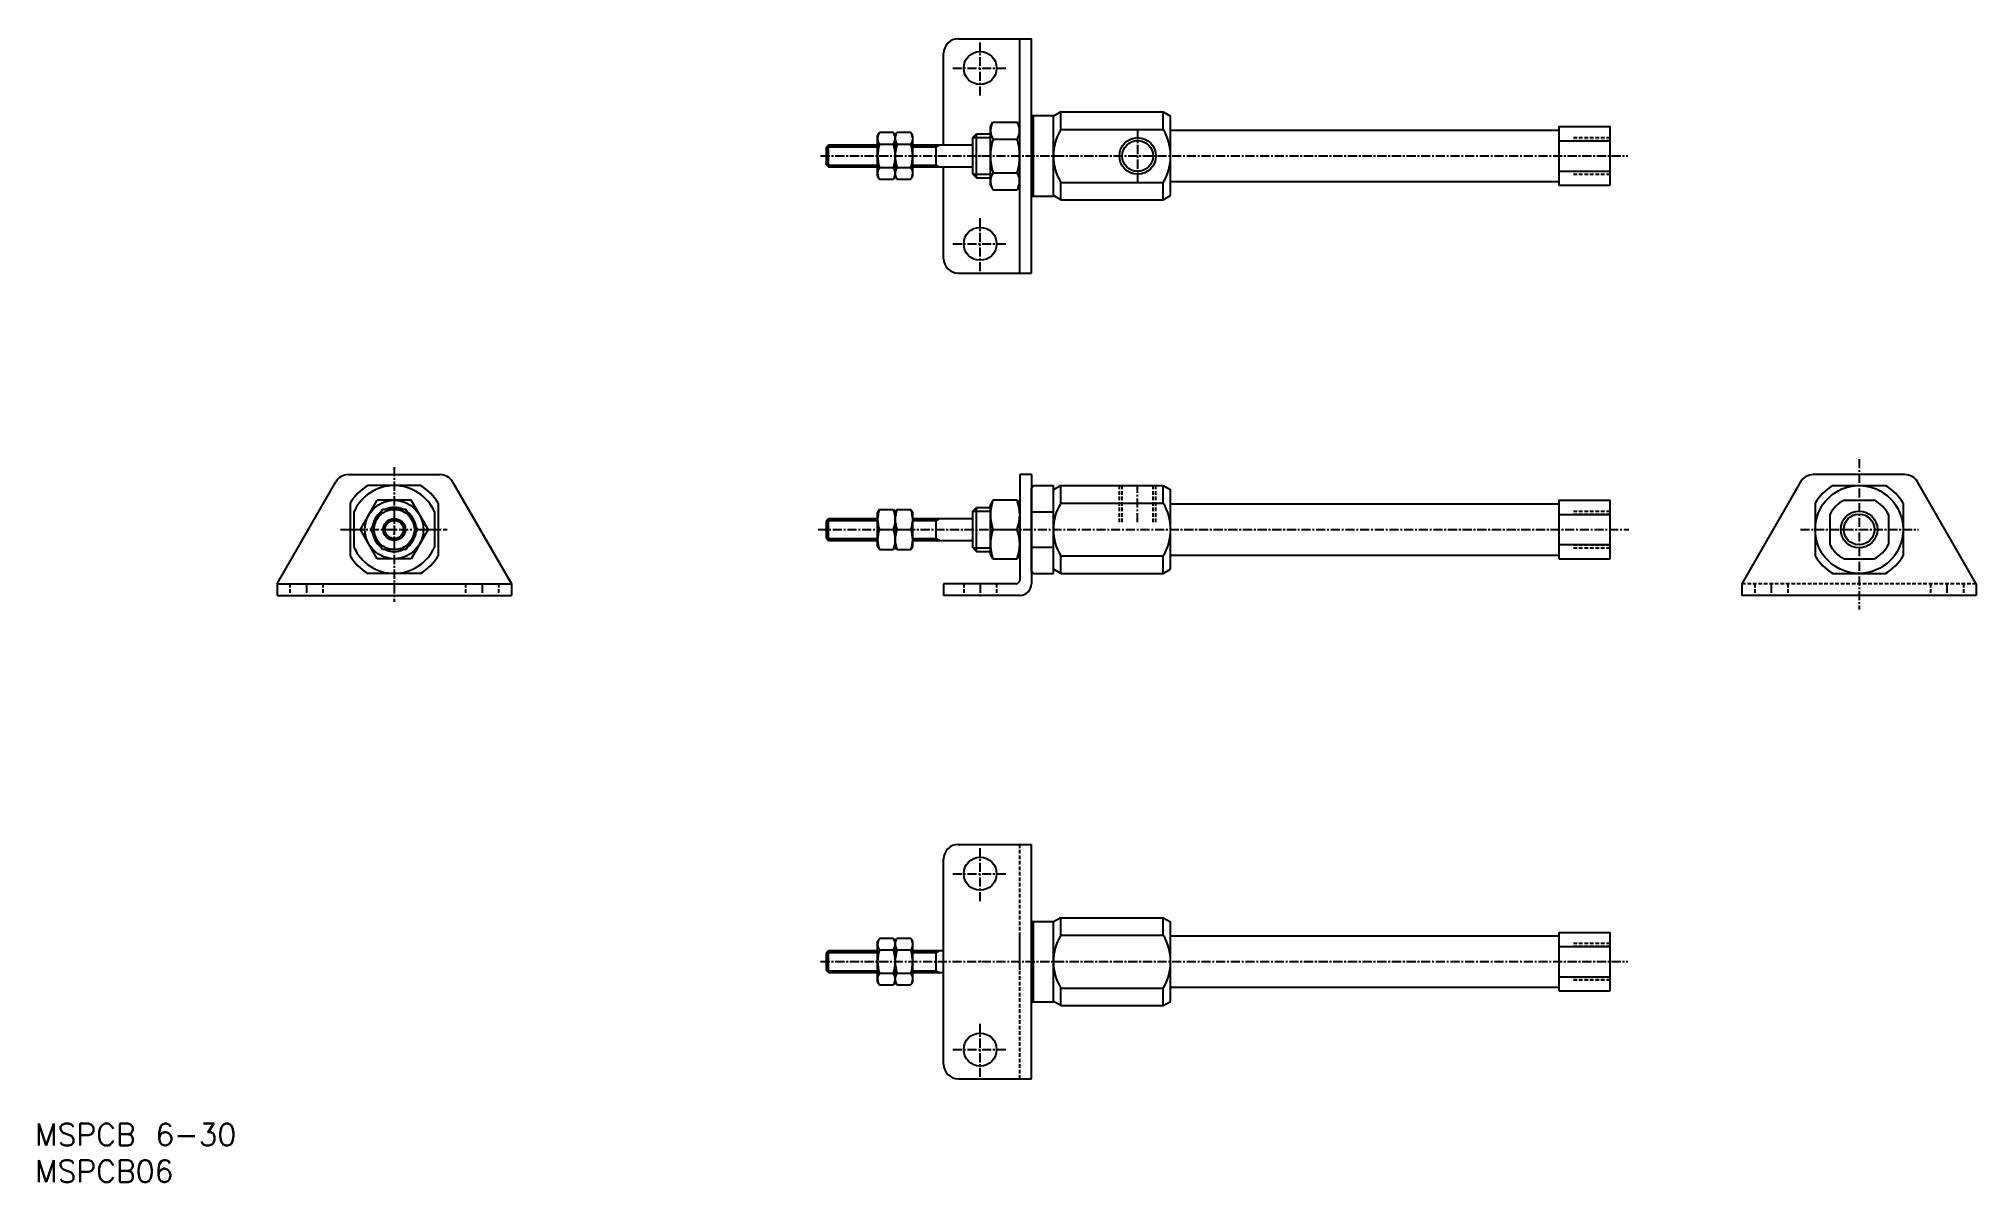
# Model space of a CAD drawing. Extents: x 1 to 265, y 0 to 156.
import ezdxf

# ---------------------------------------------------------------- set-up
doc = ezdxf.new("R2010")
doc.units = 0
doc.linetypes.add('CENTER', pattern=[2, 1.25, -0.25, 0.25, -0.25])
doc.linetypes.add('DASHED', pattern=[0.75, 0.5, -0.25])
doc.layers.get('0').update_dxf_attribs({"linetype": 'CONTINUOUS'})
doc.layers.add('CENTER', color=1, linetype='CENTER')
doc.styles.get("Standard").update_dxf_attribs({"font": 'txt.shx'})

# ---------------------------------------------------------------- blocks, each defined once
blk = doc.blocks.new('*U23')
at = {"color": 7, "linetype": 'CONTINUOUS'}
blk.add_text('MSPCB06', height=3, dxfattribs=at).set_placement((0, 0))
blk = doc.blocks.new('*U24')
at = {"color": 7, "linetype": 'CONTINUOUS'}
blk.add_text('MSPCB 6-30', height=3, dxfattribs=at).set_placement((0, 5))

msp = doc.modelspace()

# ---------------------------------------------------------------- linework, layer by layer
at = {"color": 7, "linetype": 'CONTINUOUS'}
for p, q in [((126.05, 156.12), (136.05, 156.12)), ((134.45, 124.12), (134.45, 156.12)), ((136.05, 124.12), (136.05, 156.12)), ((124.05, 141.62), (124.05, 154.12)), ((136.05, 145.62), (139.05, 145.62)), ((136.05, 134.62), (136.05, 145.62)), ((136.35, 134.62), (136.35, 145.62)), ((140.05, 146.12), (139.05, 145.54)), ((139.05, 134.62), (139.05, 145.62)), ((140.05, 143.73), (140.05, 146.12)), ((140.05, 146.12), (154.05, 146.12)), ((154.05, 143.73), (154.05, 146.12)), ((154.05, 146.12), (155.05, 145.54)), ((155.05, 134.7), (155.05, 145.54)), ((115.05, 142.87), (115.29, 143.3)), ((115.05, 137.37), (115.05, 142.87)), ((117.2, 143.3), (115.29, 143.3)), ((117.45, 142.87), (117.2, 143.3)), ((117.45, 142.87), (117.69, 143.3)), ((117.45, 137.37), (117.45, 142.87)), ((119.6, 143.3), (117.69, 143.3)), ((119.85, 142.87), (119.6, 143.3)), ((119.85, 137.37), (119.85, 142.87)), ((128.05, 142.62), (128.55, 143.12)), ((128.55, 143.12), (130.45, 143.12)), ((128.55, 137.12), (128.55, 143.12)), ((130.45, 144.12), (130.8, 144.74)), ((130.45, 136.12), (130.45, 144.12)), ((130.8, 144.74), (134.09, 144.74)), ((134.45, 144.12), (134.09, 144.74)), ((134.45, 136.12), (134.45, 144.12)), ((140.05, 143.73), (154.05, 143.73)), ((155.05, 143.52), (155.15, 143.62)), ((155.15, 143.62), (207.95, 143.62)), ((208.05, 143.52), (207.95, 143.62)), ((208.05, 144.12), (208.05, 136.12)), ((208.05, 144.12), (215.05, 144.12)), ((215.05, 136.12), (215.05, 144.12)), ((108.05, 141.32), (108.35, 141.62)), ((108.05, 138.92), (108.05, 141.32)), ((108.35, 138.62), (108.35, 141.62)), ((108.35, 141.62), (115.05, 141.62)), ((115.29, 141.71), (117.2, 141.71)), ((117.69, 141.71), (119.6, 141.71)), ((119.85, 141.62), (128.05, 141.62)), ((123.05, 138.62), (123.05, 141.62)), ((128.05, 137.62), (128.05, 142.62)), ((128.05, 142.62), (130.45, 142.62)), ((130.8, 142.43), (134.09, 142.43)), ((208.05, 142.18), (215.05, 142.18)), ((108.05, 138.92), (108.35, 138.62)), ((108.35, 138.62), (115.05, 138.62)), ((115.29, 138.53), (117.2, 138.53)), ((117.69, 138.53), (119.6, 138.53)), ((119.85, 138.62), (128.05, 138.62)), ((124.05, 126.12), (124.05, 138.62)), ((128.05, 137.62), (130.45, 137.62)), ((128.05, 137.62), (128.55, 137.12)), ((130.8, 137.81), (134.09, 137.81)), ((208.05, 138.06), (215.05, 138.06)), ((115.05, 137.37), (115.29, 136.94)), ((115.29, 136.94), (117.2, 136.94)), ((117.45, 137.37), (117.2, 136.94)), ((117.45, 137.37), (117.69, 136.94)), ((117.69, 136.94), (119.6, 136.94)), ((119.85, 137.37), (119.6, 136.94)), ((128.55, 137.12), (130.45, 137.12)), ((130.45, 136.12), (130.8, 135.5)), ((130.8, 135.5), (134.09, 135.5)), ((134.45, 136.12), (134.09, 135.5)), ((140.05, 134.12), (140.05, 136.51)), ((140.05, 136.51), (154.05, 136.51)), ((154.05, 134.12), (154.05, 136.51)), ((155.05, 136.72), (155.15, 136.62)), ((155.15, 136.62), (207.95, 136.62)), ((208.05, 136.72), (207.95, 136.62)), ((208.05, 136.12), (215.05, 136.12)), ((136.05, 134.62), (139.05, 134.62)), ((140.05, 134.12), (139.05, 134.7)), ((140.05, 134.12), (154.05, 134.12)), ((154.05, 134.12), (155.05, 134.7)), ((126.05, 124.12), (136.05, 124.12)), ((33.05, 81.72), (41.07, 95.62)), ((42.8, 96.62), (55.29, 96.62)), ((57.02, 95.62), (65.05, 81.72)), ((134.45, 96.62), (134.45, 82.22)), ((136.05, 96.62), (134.45, 96.62)), ((136.05, 96.62), (136.05, 81.72)), ((241.07, 95.62), (233.05, 81.72)), ((255.29, 96.62), (242.8, 96.62)), ((265.05, 81.72), (257.02, 95.62)), ((43.05, 92.73), (43.05, 85.51)), ((44.43, 89.12), (46.74, 93.12)), ((52.65, 95.12), (45.44, 95.12)), ((51.35, 93.12), (46.74, 93.12)), ((53.66, 89.12), (51.35, 93.12)), ((55.05, 92.73), (55.05, 85.51)), ((130.8, 93.12), (130.45, 92.5)), ((134.09, 93.12), (130.8, 93.12)), ((134.09, 93.12), (134.45, 92.5)), ((136.05, 94.82), (136.35, 95.12)), ((136.05, 83.42), (136.05, 94.82)), ((136.35, 95.12), (139.05, 95.12)), ((140.05, 95.12), (139.05, 94.54)), ((139.05, 83.12), (139.05, 95.12)), ((140.05, 92.73), (140.05, 95.12)), ((140.05, 95.12), (154.05, 95.12)), ((140.05, 92.73), (154.05, 92.73)), ((154.05, 95.12), (155.05, 94.54)), ((154.05, 92.73), (154.05, 95.12)), ((155.05, 83.7), (155.05, 94.54)), ((155.05, 92.52), (155.15, 92.62)), ((155.15, 92.62), (207.95, 92.62)), ((208.05, 92.52), (207.95, 92.62)), ((208.05, 93.12), (208.05, 85.12)), ((208.05, 93.12), (215.05, 93.12)), ((215.05, 85.12), (215.05, 93.12)), ((243.05, 92.73), (243.05, 85.51)), ((245.44, 95.12), (252.65, 95.12)), ((246.98, 93.12), (251.11, 93.12)), ((255.05, 92.73), (255.05, 85.51)), ((43.55, 91.52), (43.55, 86.72)), ((45.87, 89.12), (47.46, 91.87)), ((50.63, 91.87), (47.46, 91.87)), ((52.22, 89.12), (50.63, 91.87)), ((54.55, 91.52), (54.55, 86.72)), ((108.05, 90.32), (108.35, 90.62)), ((108.05, 87.92), (108.05, 90.32)), ((108.35, 87.62), (108.35, 90.62)), ((108.35, 90.62), (115.05, 90.62)), ((115.29, 91.87), (115.05, 91.44)), ((115.05, 86.8), (115.05, 91.44)), ((115.29, 91.87), (117.2, 91.87)), ((117.2, 91.87), (117.45, 91.44)), ((117.69, 91.87), (117.45, 91.44)), ((117.45, 86.8), (117.45, 91.44)), ((117.69, 91.87), (119.6, 91.87)), ((119.6, 91.87), (119.85, 91.44)), ((119.85, 86.8), (119.85, 91.44)), ((119.85, 90.62), (128.05, 90.62)), ((123.05, 87.62), (123.05, 90.62)), ((128.05, 91.62), (128.55, 92.12)), ((128.05, 86.62), (128.05, 91.62)), ((128.55, 92.12), (130.45, 92.12)), ((128.55, 86.12), (128.55, 92.12)), ((130.45, 85.74), (130.45, 92.5)), ((134.45, 85.74), (134.45, 92.5)), ((136.05, 91.52), (139.05, 91.52)), ((208.05, 91.18), (215.05, 91.18)), ((245.05, 91.18), (245.05, 87.06)), ((253.05, 91.18), (253.05, 87.06)), ((46.74, 85.12), (44.43, 89.12)), ((47.46, 86.37), (45.87, 89.12)), ((52.22, 89.12), (50.63, 86.37)), ((53.66, 89.12), (51.35, 85.12)), ((108.05, 87.92), (108.35, 87.62)), ((108.35, 87.62), (115.05, 87.62)), ((115.29, 89.12), (117.2, 89.12)), ((117.69, 89.12), (119.6, 89.12)), ((119.85, 87.62), (128.05, 87.62)), ((130.8, 89.12), (134.09, 89.12)), ((51.35, 85.12), (46.74, 85.12)), ((50.63, 86.37), (47.46, 86.37)), ((115.29, 86.37), (115.05, 86.8)), ((115.29, 86.37), (117.2, 86.37)), ((117.2, 86.37), (117.45, 86.8)), ((117.69, 86.37), (117.45, 86.8)), ((117.69, 86.37), (119.6, 86.37)), ((119.6, 86.37), (119.85, 86.8)), ((128.05, 86.62), (128.55, 86.12)), ((128.55, 86.12), (130.45, 86.12)), ((130.8, 85.12), (130.45, 85.74)), ((130.8, 85.12), (134.09, 85.12)), ((134.09, 85.12), (134.45, 85.74)), ((136.05, 86.72), (139.05, 86.72)), ((140.05, 83.12), (140.05, 85.51)), ((140.05, 85.51), (154.05, 85.51)), ((154.05, 83.12), (154.05, 85.51)), ((155.05, 85.72), (155.15, 85.62)), ((155.15, 85.62), (207.95, 85.62)), ((208.05, 85.72), (207.95, 85.62)), ((208.05, 87.06), (215.05, 87.06)), ((208.05, 85.12), (215.05, 85.12)), ((246.98, 85.12), (251.11, 85.12)), ((52.65, 83.12), (45.44, 83.12)), ((136.05, 83.42), (136.35, 83.12)), ((136.35, 83.12), (139.05, 83.12)), ((140.05, 83.12), (139.05, 83.7)), ((140.05, 83.12), (154.05, 83.12)), ((154.05, 83.12), (155.05, 83.7)), ((245.44, 83.12), (252.65, 83.12)), ((33.05, 81.72), (65.05, 81.72)), ((33.05, 81.72), (33.05, 80.12)), ((33.05, 80.12), (65.05, 80.12)), ((65.05, 81.72), (65.05, 80.12)), ((133.95, 81.72), (124.05, 81.72)), ((124.05, 81.72), (124.05, 80.12)), ((134.45, 80.12), (124.05, 80.12)), ((233.05, 81.72), (233.05, 80.12)), ((265.05, 80.12), (233.05, 80.12)), ((265.05, 81.72), (265.05, 80.12)), ((126.05, 46.12), (136.05, 46.12)), ((136.05, 14.12), (136.05, 46.12)), ((124.05, 30.12), (124.05, 44.12)), ((136.05, 35.62), (139.05, 35.62)), ((136.35, 24.62), (136.35, 35.62)), ((140.05, 36.12), (139.05, 35.54)), ((139.05, 24.62), (139.05, 35.62)), ((140.05, 33.73), (140.05, 36.12)), ((140.05, 36.12), (154.05, 36.12)), ((154.05, 33.73), (154.05, 36.12)), ((154.05, 36.12), (155.05, 35.54)), ((155.05, 24.7), (155.05, 35.54)), ((115.05, 32.87), (115.29, 33.3)), ((115.05, 27.37), (115.05, 32.87)), ((117.2, 33.3), (115.29, 33.3)), ((117.45, 32.87), (117.2, 33.3)), ((117.45, 32.87), (117.69, 33.3)), ((117.45, 27.37), (117.45, 32.87)), ((119.6, 33.3), (117.69, 33.3)), ((119.85, 32.87), (119.6, 33.3)), ((119.85, 27.37), (119.85, 32.87)), ((134.45, 29.02), (134.45, 34.12)), ((136.05, 24.62), (136.05, 32.34)), ((140.05, 33.73), (154.05, 33.73)), ((155.05, 33.52), (155.15, 33.62)), ((155.15, 33.62), (207.95, 33.62)), ((208.05, 33.52), (207.95, 33.62)), ((208.05, 34.12), (208.05, 26.12)), ((208.05, 34.12), (215.05, 34.12)), ((208.05, 32.18), (215.05, 32.18)), ((215.05, 26.12), (215.05, 34.12)), ((108.05, 31.32), (108.35, 31.62)), ((108.05, 28.92), (108.05, 31.32)), ((108.35, 28.62), (108.35, 31.62)), ((108.35, 31.62), (115.05, 31.62)), ((115.29, 31.71), (117.2, 31.71)), ((117.69, 31.71), (119.6, 31.71)), ((119.85, 31.62), (124.05, 31.62)), ((123.05, 28.62), (123.05, 31.62)), ((124.05, 16.12), (124.05, 30.12)), ((108.05, 28.92), (108.35, 28.62)), ((108.35, 28.62), (115.05, 28.62)), ((115.05, 27.37), (115.29, 26.94)), ((115.29, 28.53), (117.2, 28.53)), ((115.29, 26.94), (117.2, 26.94)), ((117.45, 27.37), (117.2, 26.94)), ((117.45, 27.37), (117.69, 26.94)), ((117.69, 28.53), (119.6, 28.53)), ((117.69, 26.94), (119.6, 26.94)), ((119.85, 27.37), (119.6, 26.94)), ((119.85, 28.62), (124.05, 28.62)), ((140.05, 24.12), (140.05, 26.51)), ((140.05, 26.51), (154.05, 26.51)), ((154.05, 24.12), (154.05, 26.51)), ((155.05, 26.72), (155.15, 26.62)), ((155.15, 26.62), (207.95, 26.62)), ((208.05, 26.72), (207.95, 26.62)), ((208.05, 28.06), (215.05, 28.06)), ((136.05, 24.62), (139.05, 24.62)), ((140.05, 24.12), (139.05, 24.7)), ((140.05, 24.12), (154.05, 24.12)), ((154.05, 24.12), (155.05, 24.7)), ((208.05, 26.12), (215.05, 26.12)), ((126.05, 14.12), (136.05, 14.12))]:
    msp.add_line(p, q, dxfattribs=at)
at = {"color": 3, "linetype": 'CONTINUOUS'}
for p, q in [((108.1, 141.37), (115.05, 141.37)), ((119.85, 141.37), (123.05, 141.37)), ((123.05, 141.37), (123.48, 141.62)), ((108.1, 138.87), (115.05, 138.87)), ((119.85, 138.87), (123.05, 138.87)), ((123.05, 138.87), (123.48, 138.62)), ((108.1, 90.37), (115.05, 90.37)), ((119.85, 90.37), (123.05, 90.37)), ((123.05, 90.37), (123.48, 90.62)), ((128.05, 91.62), (130.45, 91.62)), ((108.1, 87.87), (115.05, 87.87)), ((119.85, 87.87), (123.05, 87.87)), ((123.05, 87.87), (123.48, 87.62)), ((128.05, 86.62), (130.45, 86.62)), ((108.1, 31.37), (115.05, 31.37)), ((119.85, 31.37), (123.05, 31.37)), ((123.05, 31.37), (123.48, 31.62)), ((108.1, 28.87), (115.05, 28.87)), ((119.85, 28.87), (123.05, 28.87)), ((123.05, 28.87), (123.48, 28.62))]:
    msp.add_line(p, q, dxfattribs=at)
at = {"color": 3, "linetype": 'DASHED'}
for p, q in [((210.05, 142.62), (215.05, 142.62)), ((210.05, 137.62), (215.05, 137.62)), ((148.05, 90.12), (148.05, 95.12)), ((153.05, 90.12), (153.05, 95.12)), ((210.05, 91.62), (215.05, 91.62)), ((210.05, 86.62), (215.05, 86.62)), ((210.05, 32.62), (215.05, 32.62)), ((210.05, 27.62), (215.05, 27.62))]:
    msp.add_line(p, q, dxfattribs=at)
at = {"color": 7, "linetype": 'DASHED'}
for p, q in [((210.05, 142.22), (215.05, 142.22)), ((210.05, 138.02), (215.05, 138.02)), ((148.45, 90.12), (148.45, 95.12)), ((152.65, 90.12), (152.65, 95.12)), ((210.05, 91.22), (215.05, 91.22)), ((210.05, 87.02), (215.05, 87.02)), ((34.8, 81.72), (34.8, 80.12)), ((39.3, 81.72), (39.3, 80.12)), ((58.8, 81.72), (58.8, 80.12)), ((63.3, 81.72), (63.3, 80.12)), ((126.8, 81.72), (126.8, 80.12)), ((131.3, 81.72), (131.3, 80.12)), ((265.05, 81.72), (233.05, 81.72)), ((234.8, 81.72), (234.8, 80.12)), ((239.3, 81.72), (239.3, 80.12)), ((258.8, 81.72), (258.8, 80.12)), ((263.3, 81.72), (263.3, 80.12)), ((134.45, 14.12), (134.45, 46.12)), ((210.05, 32.22), (215.05, 32.22)), ((210.05, 28.02), (215.05, 28.02))]:
    msp.add_line(p, q, dxfattribs=at)
at = {"color": 7, "linetype": 'CONTINUOUS'}
for centre, radius in [((129.05, 152.12), 2.25), ((150.55, 140.12), 2.5), ((150.55, 140.12), 2.1), ((129.05, 128.12), 2.25), ((49.05, 89.12), 4), ((249.05, 89.12), 6), ((49.05, 89.12), 2.75), ((49.05, 89.12), 1.5), ((249.05, 89.12), 2.1), ((129.05, 42.12), 2.25), ((129.05, 18.12), 2.25)]:
    msp.add_circle(centre, radius, dxfattribs=at)
at = {"color": 3, "linetype": 'CONTINUOUS'}
for centre, radius in [((49.05, 89.12), 1.25), ((249.05, 89.12), 2.5)]:
    msp.add_circle(centre, radius, dxfattribs=at)
at = {"color": 7, "linetype": 'CONTINUOUS'}
for centre, radius, start, end in [((126.05, 154.12), 2, 90, 180), ((116.45, 142.5), 1.41, 154.3842, 214.3842), ((116.04, 142.5), 1.41, 325.6158, 25.6158), ((118.85, 142.5), 1.41, 154.3842, 214.3842), ((118.44, 142.5), 1.41, 325.6158, 25.6158), ((132.49, 143.58), 2.04, 154.3842, 214.3842), ((132.4, 143.58), 2.04, 325.6158, 25.6158), ((146.05, 140.12), 7, 148.9973, 211.0027), ((148.05, 140.12), 7, 328.9973, 31.0027), ((120.3, 140.12), 5.25, 162.412, 197.588), ((112.19, 140.12), 5.25, 342.412, 17.588), ((122.7, 140.12), 5.25, 162.412, 197.588), ((114.59, 140.12), 5.25, 342.412, 17.588), ((138.09, 140.12), 7.64, 162.412, 197.588), ((126.8, 140.12), 7.64, 342.412, 17.588), ((116.45, 137.74), 1.41, 145.6158, 205.6158), ((116.04, 137.74), 1.41, 334.3842, 34.3842), ((118.85, 137.74), 1.41, 145.6158, 205.6158), ((118.44, 137.74), 1.41, 334.3842, 34.3842), ((132.49, 136.66), 2.04, 145.6158, 205.6158), ((132.4, 136.66), 2.04, 334.3842, 34.3842), ((126.05, 126.12), 2, 180, 270), ((42.8, 94.62), 2, 90, 150), ((55.29, 94.62), 2, 30, 90), ((242.8, 94.62), 2, 90, 150), ((255.29, 94.62), 2, 30, 90), ((49.05, 89.12), 7, 121.0027, 148.9973), ((49.05, 89.12), 6, 23.5565, 156.4435), ((49.05, 89.12), 7, 31.0027, 58.9973), ((136.22, 91.12), 5.78, 159.7438, 200.2562), ((128.67, 91.12), 5.78, 339.7438, 20.2562), ((146.05, 89.12), 7, 148.9973, 211.0027), ((148.05, 89.12), 7, 328.9973, 31.0027), ((249.05, 89.12), 7, 121.0027, 148.9973), ((249.05, 89.12), 4.5, 117.266, 152.734), ((249.05, 89.12), 4.5, 27.266, 62.734), ((249.05, 89.12), 7, 31.0027, 58.9973), ((49.05, 89.12), 3, 126.4435, 173.5565), ((49.05, 89.12), 3, 66.4435, 113.5565), ((49.05, 89.12), 3, 6.4435, 53.5565), ((119.02, 90.49), 3.97, 159.7438, 200.2562), ((113.47, 90.49), 3.97, 339.7438, 20.2562), ((121.42, 90.49), 3.97, 159.7438, 200.2562), ((115.87, 90.49), 3.97, 339.7438, 20.2562), ((49.05, 89.12), 3, 186.4435, 233.5565), ((49.05, 89.12), 3, 306.4435, 353.5565), ((119.02, 87.74), 3.97, 159.7438, 200.2562), ((113.47, 87.74), 3.97, 339.7438, 20.2562), ((121.42, 87.74), 3.97, 159.7438, 200.2562), ((115.87, 87.74), 3.97, 339.7438, 20.2562), ((136.22, 87.12), 5.78, 159.7438, 200.2562), ((128.67, 87.12), 5.78, 339.7438, 20.2562), ((49.05, 89.12), 7, 211.0027, 238.9973), ((49.05, 89.12), 6, 203.5565, 336.4435), ((49.05, 89.12), 3, 246.4435, 293.5565), ((49.05, 89.12), 7, 301.0027, 328.9973), ((249.05, 89.12), 7, 211.0027, 238.9973), ((249.05, 89.12), 4.5, 207.266, 242.734), ((249.05, 89.12), 4.5, 297.266, 332.734), ((249.05, 89.12), 7, 301.0027, 328.9973), ((133.95, 82.22), 0.5, 270, 0), ((134.45, 81.72), 1.6, 270, 0), ((126.05, 44.12), 2, 90, 180), ((116.45, 32.5), 1.41, 154.3842, 214.3842), ((116.04, 32.5), 1.41, 325.6158, 25.6158), ((118.85, 32.5), 1.41, 154.3842, 214.3842), ((118.44, 32.5), 1.41, 325.6158, 25.6158), ((146.05, 30.12), 7, 148.9973, 211.0027), ((148.05, 30.12), 7, 328.9973, 31.0027), ((120.3, 30.12), 5.25, 162.412, 197.588), ((112.19, 30.12), 5.25, 342.412, 17.588), ((122.7, 30.12), 5.25, 162.412, 197.588), ((114.59, 30.12), 5.25, 342.412, 17.588), ((116.45, 27.74), 1.41, 145.6158, 205.6158), ((116.04, 27.74), 1.41, 334.3842, 34.3842), ((118.85, 27.74), 1.41, 145.6158, 205.6158), ((118.44, 27.74), 1.41, 334.3842, 34.3842), ((126.05, 16.12), 2, 180, 270)]:
    msp.add_arc(centre, radius, start, end, dxfattribs=at)
for p in [(129.05, 140.12), (49.05, 80.12), (129.05, 80.12), (249.05, 80.12), (129.05, 30.12)]:
    msp.add_point(p, dxfattribs=at)
at = {"layer": 'CENTER', "color": 1, "linetype": 'CENTER'}
for p, q in [((129.05, 148.37), (129.05, 155.87)), ((125.3, 152.12), (132.8, 152.12)), ((150.55, 143.62), (150.55, 136.62)), ((107.26, 140.12), (217.46, 140.12)), ((129.05, 124.37), (129.05, 131.87)), ((125.3, 128.12), (132.8, 128.12)), ((249.05, 98.72), (249.05, 78.19)), ((49.05, 97.65), (49.05, 79.23)), ((150.55, 90.12), (150.55, 95.12)), ((41.71, 89.12), (56.28, 89.12)), ((106.92, 89.12), (217.61, 89.12)), ((241.03, 89.12), (257.17, 89.12)), ((37.05, 81.72), (37.05, 80.12)), ((61.05, 81.72), (61.05, 80.12)), ((129.05, 81.72), (129.05, 80.12)), ((237.05, 81.72), (237.05, 80.12)), ((261.05, 81.72), (261.05, 80.12)), ((129.05, 38.37), (129.05, 45.87)), ((125.3, 42.12), (132.8, 42.12)), ((107.26, 30.12), (217.46, 30.12)), ((129.05, 14.37), (129.05, 21.87)), ((125.3, 18.12), (132.8, 18.12))]:
    msp.add_line(p, q, dxfattribs=at)

# ---------------------------------------------------------------- block references
at = {"color": 7, "linetype": 'CONTINUOUS'}
for name in ['*U24', '*U23']:
    msp.add_blockref(name, (0, 0), dxfattribs=at)

doc.saveas('drawing.dxf')
